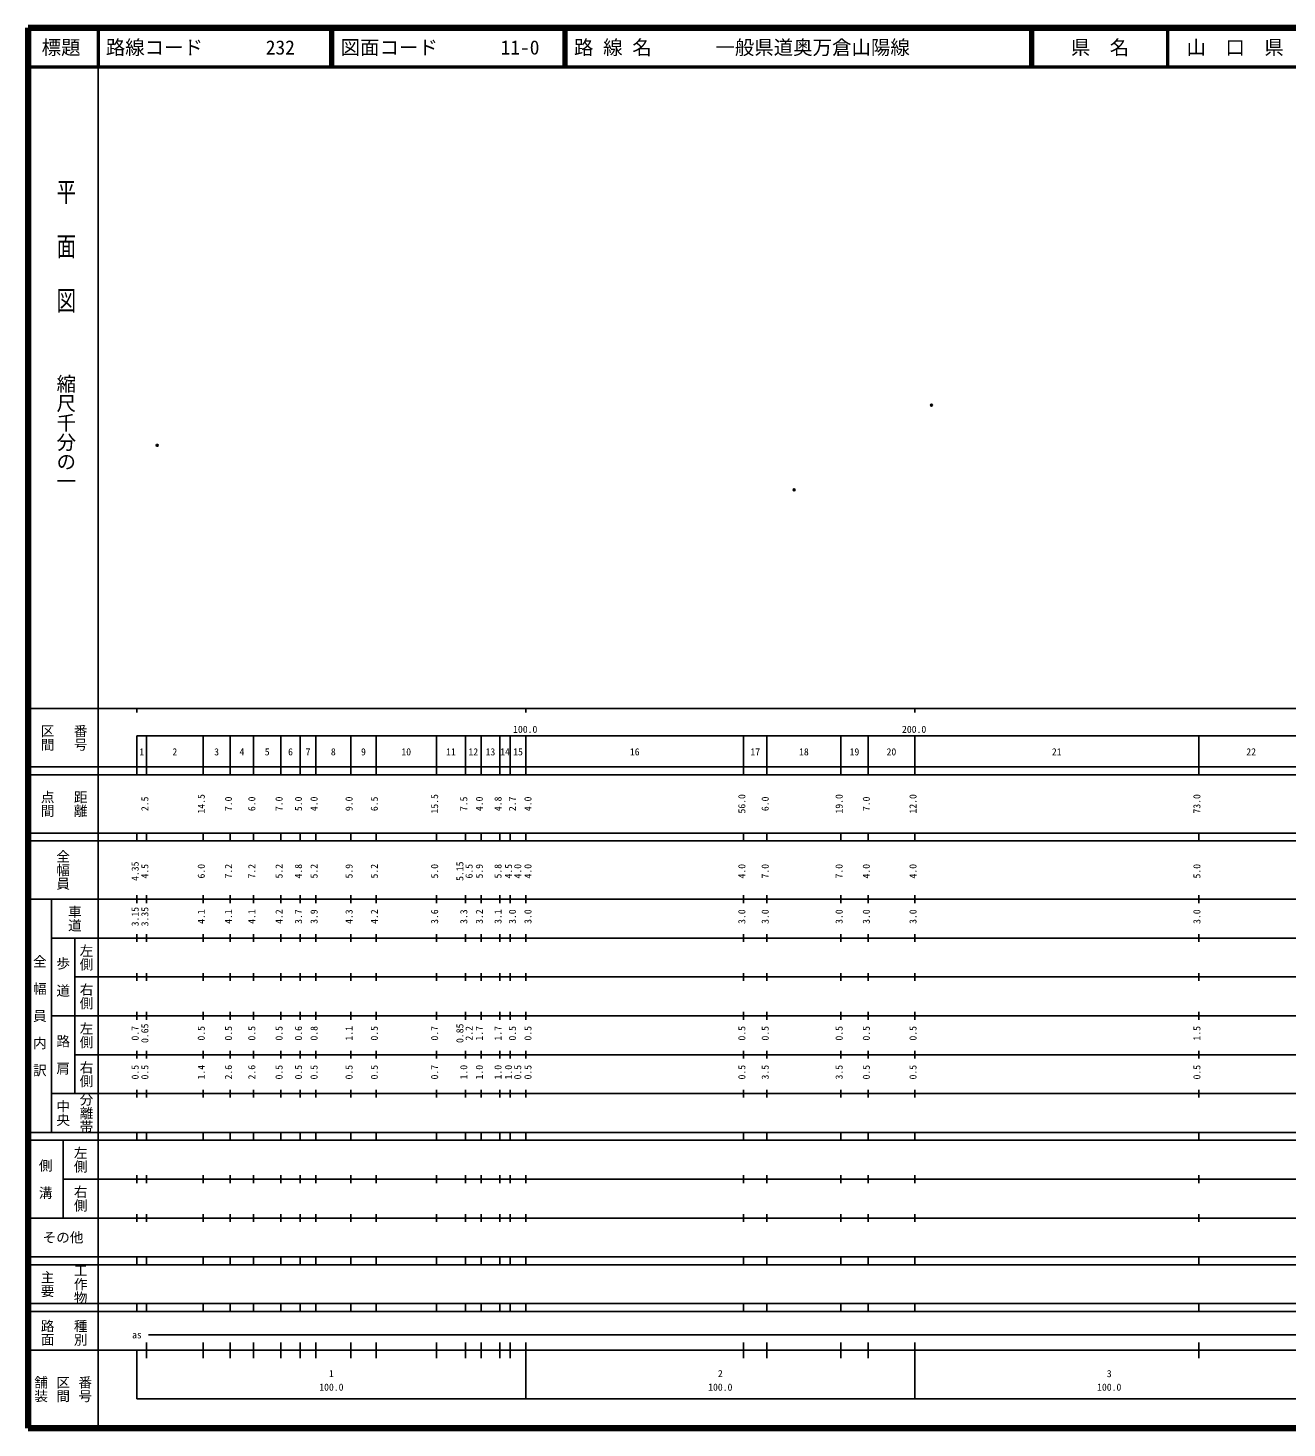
# Model space of a CAD drawing. Units: millimetres on the paper. Extents: x 40 to 680, y 20 to 380.
# Drawn here: x 40 to 363.7, y 20 to 380 of the extents above; entities that cross this region are included whole.
import ezdxf
from ezdxf.enums import TextEntityAlignment as Align

# ---------------------------------------------------------------- set-up
doc = ezdxf.new("R2010")
doc.units = ezdxf.units.MM
doc.header["$PDMODE"] = 32
doc.header["$PDSIZE"] = 0.5
doc.layers.add('M-OTRS', color=6, linetype='Continuous')
doc.layers.add('M-TTL-TXT', color=7, linetype='Continuous')
for name, color, linetype, lineweight in [('M-TTL', 2, 'Continuous', 140), ('M-TTL-BAND', 7, 'Continuous', 25), ('M-TTL-LINE', 7, 'Continuous', 50)]:
    doc.layers.add(name, color=color, linetype=linetype, lineweight=lineweight)
doc.styles.add('@ＭＳ ゴシック', font='')
doc.styles.add('ＭＳ ゴシック', font='')
doc.styles.get('@ＭＳ ゴシック').set_extended_font_data('@MS Gothic')
doc.styles.get('ＭＳ ゴシック').set_extended_font_data('MS Gothic')

msp = doc.modelspace()

# ---------------------------------------------------------------- linework, layer by layer
at = {"layer": 'M-OTRS'}
for p in [(272.3, 282.985), (73.238, 272.691), (236.981, 261.249)]:
    msp.add_point(p, dxfattribs=at)
at = {"layer": 'M-TTL'}
for p, q in [((40, 380), (40, 20)), ((680, 380), (40, 380)), ((40, 20), (680, 20))]:
    msp.add_line(p, q, dxfattribs=at)
at = {"layer": 'M-TTL-BAND'}
for p, q in [((58, 370), (58, 20)), ((40, 205), (579, 205)), ((68, 205), (68, 204)), ((168, 205), (168, 204)), ((268, 205), (268, 204)), ((68, 198), (579, 198)), ((68, 198), (68, 188)), ((70.5, 188), (70.5, 198)), ((85, 188), (85, 198)), ((92, 188), (92, 198)), ((98, 188), (98, 198)), ((105, 188), (105, 198)), ((110, 188), (110, 198)), ((114, 188), (114, 198)), ((123, 188), (123, 198)), ((129.5, 188), (129.5, 198)), ((145, 188), (145, 198)), ((152.5, 188), (152.5, 198)), ((156.5, 188), (156.5, 198)), ((161.3, 188), (161.3, 198)), ((164, 188), (164, 198)), ((168, 188), (168, 198)), ((224, 188), (224, 198)), ((230, 188), (230, 198)), ((249, 188), (249, 198)), ((256, 188), (256, 198)), ((268, 188), (268, 198)), ((341, 188), (341, 198)), ((40, 190), (579, 190)), ((40, 188), (579, 188)), ((40, 173), (579, 173)), ((68, 171), (68, 173)), ((70.5, 171), (70.5, 173)), ((85, 171), (85, 173)), ((92, 171), (92, 173)), ((98, 171), (98, 173)), ((105, 171), (105, 173)), ((110, 171), (110, 173)), ((114, 171), (114, 173)), ((123, 171), (123, 173)), ((129.5, 171), (129.5, 173)), ((145, 171), (145, 173)), ((152.5, 171), (152.5, 173)), ((156.5, 171), (156.5, 173)), ((161.3, 171), (161.3, 173)), ((164, 171), (164, 173)), ((168, 171), (168, 173)), ((224, 171), (224, 173)), ((230, 171), (230, 173)), ((249, 171), (249, 173)), ((256, 171), (256, 173)), ((268, 171), (268, 173)), ((341, 171), (341, 173)), ((40, 171), (579, 171)), ((40, 156), (579, 156)), ((46, 96), (46, 156)), ((68, 155), (68, 157)), ((70.5, 155), (70.5, 157)), ((85, 155), (85, 157)), ((92, 155), (92, 157)), ((98, 155), (98, 157)), ((105, 155), (105, 157)), ((110, 155), (110, 157)), ((114, 155), (114, 157)), ((123, 155), (123, 157)), ((129.5, 155), (129.5, 157)), ((145, 155), (145, 157)), ((152.5, 155), (152.5, 157)), ((156.5, 155), (156.5, 157)), ((161.3, 155), (161.3, 157)), ((164, 155), (164, 157)), ((168, 155), (168, 157)), ((224, 155), (224, 157)), ((230, 155), (230, 157)), ((249, 155), (249, 157)), ((256, 155), (256, 157)), ((268, 155), (268, 157)), ((341, 155), (341, 157)), ((46, 146), (579, 146)), ((52, 146), (52, 106)), ((68, 145), (68, 147)), ((70.5, 145), (70.5, 147)), ((85, 145), (85, 147)), ((92, 145), (92, 147)), ((98, 145), (98, 147)), ((105, 145), (105, 147)), ((110, 145), (110, 147)), ((114, 145), (114, 147)), ((123, 145), (123, 147)), ((129.5, 145), (129.5, 147)), ((145, 145), (145, 147)), ((152.5, 145), (152.5, 147)), ((156.5, 145), (156.5, 147)), ((161.3, 145), (161.3, 147)), ((164, 145), (164, 147)), ((168, 145), (168, 147)), ((224, 145), (224, 147)), ((230, 145), (230, 147)), ((249, 145), (249, 147)), ((256, 145), (256, 147)), ((268, 145), (268, 147)), ((341, 145), (341, 147)), ((68, 135), (68, 137)), ((70.5, 135), (70.5, 137)), ((85, 135), (85, 137)), ((92, 135), (92, 137)), ((98, 135), (98, 137)), ((105, 135), (105, 137)), ((110, 135), (110, 137)), ((114, 135), (114, 137)), ((123, 135), (123, 137)), ((129.5, 135), (129.5, 137)), ((145, 135), (145, 137)), ((152.5, 135), (152.5, 137)), ((156.5, 135), (156.5, 137)), ((161.3, 135), (161.3, 137)), ((164, 135), (164, 137)), ((168, 135), (168, 137)), ((224, 135), (224, 137)), ((230, 135), (230, 137)), ((249, 135), (249, 137)), ((256, 135), (256, 137)), ((268, 135), (268, 137)), ((341, 135), (341, 137)), ((52, 136), (579, 136)), ((46, 126), (579, 126)), ((68, 125), (68, 127)), ((70.5, 125), (70.5, 127)), ((85, 125), (85, 127)), ((92, 125), (92, 127)), ((98, 125), (98, 127)), ((105, 125), (105, 127)), ((110, 125), (110, 127)), ((114, 125), (114, 127)), ((123, 125), (123, 127)), ((129.5, 125), (129.5, 127)), ((145, 125), (145, 127)), ((152.5, 125), (152.5, 127)), ((156.5, 125), (156.5, 127)), ((161.3, 125), (161.3, 127)), ((164, 125), (164, 127)), ((168, 125), (168, 127)), ((224, 125), (224, 127)), ((230, 125), (230, 127)), ((249, 125), (249, 127)), ((256, 125), (256, 127)), ((268, 125), (268, 127)), ((341, 125), (341, 127)), ((52, 116), (579, 116)), ((68, 115), (68, 117)), ((70.5, 115), (70.5, 117)), ((85, 115), (85, 117)), ((92, 115), (92, 117)), ((98, 115), (98, 117)), ((105, 115), (105, 117)), ((110, 115), (110, 117)), ((114, 115), (114, 117)), ((123, 115), (123, 117)), ((129.5, 115), (129.5, 117)), ((145, 115), (145, 117)), ((152.5, 115), (152.5, 117)), ((156.5, 115), (156.5, 117)), ((161.3, 115), (161.3, 117)), ((164, 115), (164, 117)), ((168, 115), (168, 117)), ((224, 115), (224, 117)), ((230, 115), (230, 117)), ((249, 115), (249, 117)), ((256, 115), (256, 117)), ((268, 115), (268, 117)), ((341, 115), (341, 117)), ((46, 106), (579, 106)), ((68, 105), (68, 107)), ((70.5, 105), (70.5, 107)), ((85, 105), (85, 107)), ((92, 105), (92, 107)), ((98, 105), (98, 107)), ((105, 105), (105, 107)), ((110, 105), (110, 107)), ((114, 105), (114, 107)), ((123, 105), (123, 107)), ((129.5, 105), (129.5, 107)), ((145, 105), (145, 107)), ((152.5, 105), (152.5, 107)), ((156.5, 105), (156.5, 107)), ((161.3, 105), (161.3, 107)), ((164, 105), (164, 107)), ((168, 105), (168, 107)), ((224, 105), (224, 107)), ((230, 105), (230, 107)), ((249, 105), (249, 107)), ((256, 105), (256, 107)), ((268, 105), (268, 107)), ((341, 105), (341, 107)), ((40, 96), (579, 96)), ((40, 94), (579, 94)), ((49, 94), (49, 74)), ((68, 94), (68, 96)), ((70.5, 94), (70.5, 96)), ((85, 94), (85, 96)), ((92, 94), (92, 96)), ((98, 94), (98, 96)), ((105, 94), (105, 96)), ((110, 94), (110, 96)), ((114, 94), (114, 96)), ((123, 94), (123, 96)), ((129.5, 94), (129.5, 96)), ((145, 94), (145, 96)), ((152.5, 94), (152.5, 96)), ((156.5, 94), (156.5, 96)), ((161.3, 94), (161.3, 96)), ((164, 94), (164, 96)), ((168, 94), (168, 96)), ((224, 94), (224, 96)), ((230, 94), (230, 96)), ((249, 94), (249, 96)), ((256, 94), (256, 96)), ((268, 94), (268, 96)), ((341, 94), (341, 96)), ((49, 84), (579, 84)), ((68, 83), (68, 85)), ((70.5, 83), (70.5, 85)), ((85, 83), (85, 85)), ((92, 83), (92, 85)), ((98, 83), (98, 85)), ((105, 83), (105, 85)), ((110, 83), (110, 85)), ((114, 83), (114, 85)), ((123, 83), (123, 85)), ((129.5, 83), (129.5, 85)), ((145, 83), (145, 85)), ((152.5, 83), (152.5, 85)), ((156.5, 83), (156.5, 85)), ((161.3, 83), (161.3, 85)), ((164, 83), (164, 85)), ((168, 83), (168, 85)), ((224, 83), (224, 85)), ((230, 83), (230, 85)), ((249, 83), (249, 85)), ((256, 83), (256, 85)), ((268, 83), (268, 85)), ((341, 83), (341, 85)), ((40, 74), (579, 74)), ((68, 73), (68, 75)), ((70.5, 73), (70.5, 75)), ((85, 73), (85, 75)), ((92, 73), (92, 75)), ((98, 73), (98, 75)), ((105, 73), (105, 75)), ((110, 73), (110, 75)), ((114, 73), (114, 75)), ((123, 73), (123, 75)), ((129.5, 73), (129.5, 75)), ((145, 73), (145, 75)), ((152.5, 73), (152.5, 75)), ((156.5, 73), (156.5, 75)), ((161.3, 73), (161.3, 75)), ((164, 73), (164, 75)), ((168, 73), (168, 75)), ((224, 73), (224, 75)), ((230, 73), (230, 75)), ((249, 73), (249, 75)), ((256, 73), (256, 75)), ((268, 73), (268, 75)), ((341, 73), (341, 75)), ((40, 64), (579, 64)), ((40, 62), (579, 62)), ((68, 62), (68, 64)), ((70.5, 62), (70.5, 64)), ((85, 62), (85, 64)), ((92, 62), (92, 64)), ((98, 62), (98, 64)), ((105, 62), (105, 64)), ((110, 62), (110, 64)), ((114, 62), (114, 64)), ((123, 62), (123, 64)), ((129.5, 62), (129.5, 64)), ((145, 62), (145, 64)), ((152.5, 62), (152.5, 64)), ((156.5, 62), (156.5, 64)), ((161.3, 62), (161.3, 64)), ((164, 62), (164, 64)), ((168, 62), (168, 64)), ((224, 62), (224, 64)), ((230, 62), (230, 64)), ((249, 62), (249, 64)), ((256, 62), (256, 64)), ((268, 62), (268, 64)), ((341, 62), (341, 64)), ((40, 52), (579, 52)), ((68, 50), (68, 52)), ((70.5, 50), (70.5, 52)), ((85, 50), (85, 52)), ((92, 50), (92, 52)), ((98, 50), (98, 52)), ((105, 50), (105, 52)), ((110, 50), (110, 52)), ((114, 50), (114, 52)), ((123, 50), (123, 52)), ((129.5, 50), (129.5, 52)), ((145, 50), (145, 52)), ((152.5, 50), (152.5, 52)), ((156.5, 50), (156.5, 52)), ((161.3, 50), (161.3, 52)), ((164, 50), (164, 52)), ((168, 50), (168, 52)), ((224, 50), (224, 52)), ((230, 50), (230, 52)), ((249, 50), (249, 52)), ((256, 50), (256, 52)), ((268, 50), (268, 52)), ((341, 50), (341, 52)), ((40, 50), (579, 50)), ((71, 44), (565.3, 44)), ((40, 40), (579, 40)), ((68, 40), (68, 27.5)), ((70.5, 38), (70.5, 42)), ((85, 38), (85, 42)), ((92, 38), (92, 42)), ((98, 38), (98, 42)), ((105, 38), (105, 42)), ((110, 38), (110, 42)), ((114, 38), (114, 42)), ((123, 38), (123, 42)), ((129.5, 38), (129.5, 42)), ((145, 38), (145, 42)), ((152.5, 38), (152.5, 42)), ((156.5, 38), (156.5, 42)), ((161.3, 38), (161.3, 42)), ((164, 38), (164, 42)), ((168, 27.5), (168, 42)), ((224, 38), (224, 42)), ((230, 38), (230, 42)), ((249, 38), (249, 42)), ((256, 38), (256, 42)), ((268, 27.5), (268, 42)), ((341, 38), (341, 42)), ((68, 27.5), (579, 27.5))]:
    msp.add_line(p, q, dxfattribs=at)
at = {"layer": 'M-TTL-LINE'}
for p, q in [((58, 380), (58, 370)), ((117.75, 380), (117.75, 370)), ((118.25, 380), (118.25, 370)), ((177.75, 380), (177.75, 370)), ((178.25, 380), (178.25, 370)), ((297.75, 380), (297.75, 370)), ((298.25, 380), (298.25, 370)), ((333, 380), (333, 370)), ((40, 370), (680, 370))]:
    msp.add_line(p, q, dxfattribs=at)

# ---------------------------------------------------------------- texts
at = {"layer": 'M-TTL-BAND', "style": '@ＭＳ ゴシック', "width": 1.4}
msp.add_text('平  面  図', height=3.666, rotation=270, dxfattribs=at).set_placement((49.777, 306.475), align=Align.MIDDLE_RIGHT)
at = {"layer": 'M-TTL-BAND', "style": '@ＭＳ ゴシック'}
msp.add_text('縮尺千分の一', height=3.666, rotation=270, dxfattribs=at).set_placement((49.777, 261.03), align=Align.MIDDLE_RIGHT)
for s, p in [('区間', (45, 197.5)), ('番号', (53.5, 197.5)), ('点間', (45, 180.5)), ('距離', (53.5, 180.5)), ('全幅員', (49, 163.5)), ('車道', (52, 151)), ('左側', (55, 141)), ('全\u3000幅\u3000員\u3000内\u3000訳', (43, 126)), ('歩\u3000道', (49, 136)), ('右側', (55, 131)), ('左側', (55, 121)), ('路\u3000肩', (49, 116)), ('右側', (55, 111)), ('分離帯', (55, 101)), ('中央', (49, 101)), ('左側', (53.5, 89)), ('側\u3000溝', (44.5, 84)), ('右側', (53.5, 79)), ('工作物', (53.5, 57)), ('主要', (45, 57)), ('路面', (45, 44.5)), ('種別', (53.5, 44.5)), ('舗装', (43.333, 30)), ('区間', (49, 30)), ('番号', (54.667, 30))]:
    msp.add_text(s, height=2.566, rotation=270, dxfattribs=at).set_placement(p, align=Align.MIDDLE_CENTER)
at = {"layer": 'M-TTL-BAND', "style": 'ＭＳ ゴシック'}
for s, p in [('100.0', (167.844, 198.195)), ('200.0', (267.844, 198.195)), ('1', (69.25, 192.405)), ('2', (77.75, 192.405)), ('3', (88.5, 192.405)), ('4', (95, 192.405)), ('5', (101.5, 192.405)), ('6', (107.5, 192.405)), ('7', (112, 192.405)), ('8', (118.5, 192.405)), ('9', (126.25, 192.405)), ('10', (137.25, 192.405)), ('11', (148.75, 192.405)), ('12', (154.5, 192.405)), ('13', (158.9, 192.405)), ('14', (162.65, 192.405)), ('15', (166, 192.405)), ('16', (196, 192.405)), ('17', (227, 192.405)), ('18', (239.5, 192.405)), ('19', (252.5, 192.405)), ('20', (262, 192.405)), ('21', (304.5, 192.405)), ('22', (354.5, 192.405)), ('as', (68, 42.5)), ('1', (118, 32.523)), ('2', (218, 32.523)), ('3', (318, 32.523)), ('100.0', (118, 29.033)), ('100.0', (218, 29.033)), ('100.0', (318, 29.033))]:
    msp.add_text(s, height=1.833, dxfattribs=at).set_placement(p, align=Align.BOTTOM_CENTER)
for s, p in [('2.5', (71.5, 180.5)), ('14.5', (86, 180.5)), ('7.0', (93, 180.5)), ('6.0', (99, 180.5)), ('7.0', (106, 180.5)), ('5.0', (111, 180.5)), ('4.0', (115, 180.5)), ('9.0', (124, 180.5)), ('6.5', (130.5, 180.5)), ('15.5', (146, 180.5)), ('7.5', (153.5, 180.5)), ('4.0', (157.5, 180.5)), ('4.8', (162.3, 180.5)), ('2.7', (166, 180.5)), ('4.0', (170, 180.5)), ('56.0', (225, 180.5)), ('6.0', (231, 180.5)), ('19.0', (250, 180.5)), ('7.0', (257, 180.5)), ('12.0', (269, 180.5)), ('73.0', (342, 180.5)), ('4.35', (69, 163.174)), ('4.5', (71.5, 163.174)), ('6.0', (86, 163.174)), ('7.2', (93, 163.174)), ('7.2', (99, 163.174)), ('5.2', (106, 163.174)), ('4.8', (111, 163.174)), ('5.2', (115, 163.174)), ('5.9', (124, 163.174)), ('5.2', (130.5, 163.174)), ('5.0', (146, 163.174)), ('5.15', (152.5, 163.174)), ('6.5', (154.87, 163.174)), ('5.9', (157.5, 163.174)), ('5.8', (162.3, 163.174)), ('4.5', (165, 163.174)), ('4.0', (167.37, 163.174)), ('4.0', (170, 163.174)), ('4.0', (225, 163.174)), ('7.0', (231, 163.174)), ('7.0', (250, 163.174)), ('4.0', (257, 163.174)), ('4.0', (269, 163.174)), ('5.0', (342, 163.174)), ('3.15', (69, 151.5)), ('3.35', (71.5, 151.5)), ('4.1', (86, 151.5)), ('4.1', (93, 151.5)), ('4.1', (99, 151.5)), ('4.2', (106, 151.5)), ('3.7', (111, 151.5)), ('3.9', (115, 151.5)), ('4.3', (124, 151.5)), ('4.2', (130.5, 151.5)), ('3.6', (146, 151.5)), ('3.3', (153.5, 151.5)), ('3.2', (157.5, 151.5)), ('3.1', (162.3, 151.5)), ('3.0', (166, 151.5)), ('3.0', (170, 151.5)), ('3.0', (225, 151.5)), ('3.0', (231, 151.5)), ('3.0', (250, 151.5)), ('3.0', (257, 151.5)), ('3.0', (269, 151.5)), ('3.0', (342, 151.5)), ('0.7', (69, 121.5)), ('0.65', (71.5, 121.5)), ('0.5', (86, 121.5)), ('0.5', (93, 121.5)), ('0.5', (99, 121.5)), ('0.5', (106, 121.5)), ('0.6', (111, 121.5)), ('0.8', (115, 121.5)), ('1.1', (124, 121.5)), ('0.5', (130.5, 121.5)), ('0.7', (146, 121.5)), ('0.85', (152.5, 121.5)), ('2.2', (154.87, 121.5)), ('1.7', (157.5, 121.5)), ('1.7', (162.3, 121.5)), ('0.5', (166, 121.5)), ('0.5', (170, 121.5)), ('0.5', (225, 121.5)), ('0.5', (231, 121.5)), ('0.5', (250, 121.5)), ('0.5', (257, 121.5)), ('0.5', (269, 121.5)), ('1.5', (342, 121.5)), ('0.5', (69, 111.5)), ('0.5', (71.5, 111.5)), ('1.4', (86, 111.5)), ('2.6', (93, 111.5)), ('2.6', (99, 111.5)), ('0.5', (106, 111.5)), ('0.5', (111, 111.5)), ('0.5', (115, 111.5)), ('0.5', (124, 111.5)), ('0.5', (130.5, 111.5)), ('0.7', (146, 111.5)), ('1.0', (153.5, 111.5)), ('1.0', (157.5, 111.5)), ('1.0', (162.3, 111.5)), ('1.0', (165, 111.5)), ('0.5', (167.37, 111.5)), ('0.5', (170, 111.5)), ('0.5', (225, 111.5)), ('3.5', (231, 111.5)), ('3.5', (250, 111.5)), ('0.5', (257, 111.5)), ('0.5', (269, 111.5)), ('0.5', (342, 111.5))]:
    msp.add_text(s, height=1.833, rotation=90, dxfattribs=at).set_placement(p, align=Align.BOTTOM_CENTER)
msp.add_text('その他', height=2.566, dxfattribs=at).set_placement((49, 69), align=Align.MIDDLE_CENTER)
at = {"layer": 'M-TTL-TXT', "style": 'ＭＳ ゴシック'}
for s, p in [('標題', (48.5, 375)), ('県\u3000名', (315.625, 375)), ('山\u3000口\u3000県', (350.375, 375))]:
    msp.add_text(s, height=3.666, dxfattribs=at).set_placement(p, align=Align.MIDDLE_CENTER)
for s, p in [('路線コード', (60, 375)), ('232', (101.142, 375)), ('図面コード', (120.38, 375)), ('11-0', (161.521, 375)), ('路 線 名', (180.38, 375)), ('一般県道奥万倉山陽線', (216.734, 375))]:
    msp.add_text(s, height=3.666, dxfattribs=at).set_placement(p, align=Align.MIDDLE_LEFT)

doc.saveas('drawing.dxf')
